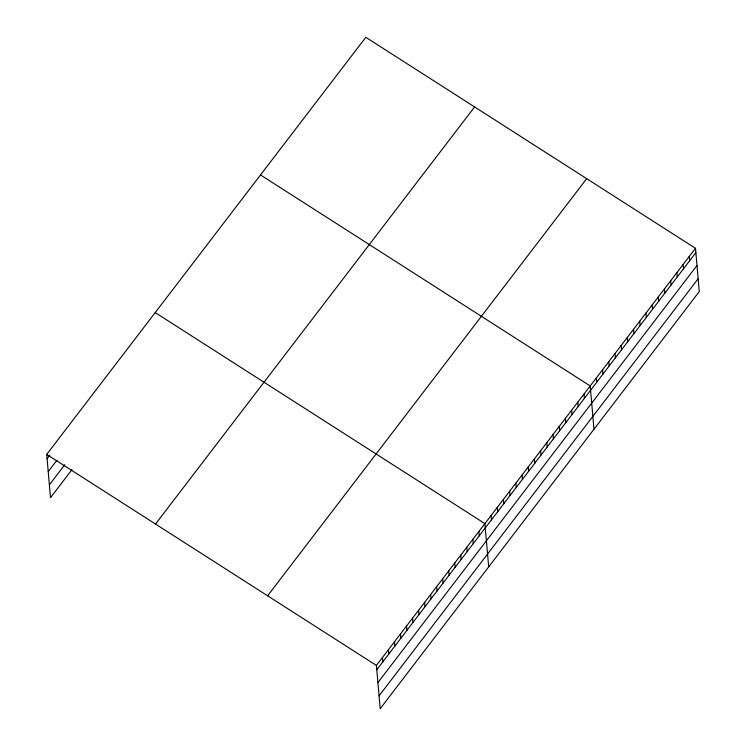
<?xml version="1.0" encoding="UTF-8"?>
<svg xmlns="http://www.w3.org/2000/svg" width="746" height="746" viewBox="0 0 746 746"><rect width="100%" height="100%" fill="white"/><g stroke="black" fill="none" stroke-linecap="round" stroke-linejoin="round"><path stroke-width="1.12" d="M71.942 469.682L50.504 497.694L46.718 454.417L365.81 37.3L695.496 248.306L699.282 291.583L380.19 708.7L376.404 665.423L695.496 248.306M47.101 458.743L49.777 455.246M48.229 471.593L56.929 460.217M49.385 484.844L64.79 464.702M155.522 524.046L474.605 106.93M267.609 595.793L586.692 178.676M376.786 669.749L695.869 252.633M377.914 682.609L696.997 265.492M379.071 695.85L698.153 278.734M260.513 174.946L590.198 385.952L593.984 429.23M155.215 312.593L484.9 523.608L488.686 566.876M46.718 454.417L376.404 665.423M689.295 256.4L689.677 260.736M683.103 264.504L683.485 268.83M676.911 272.598L677.284 276.925M670.719 280.692L671.092 285.019M664.518 288.795L664.9 293.122M658.326 296.889L658.709 301.216M652.135 304.983L652.517 309.31M645.943 313.087L646.316 317.414M639.742 321.181L640.124 325.508M633.55 329.275L633.932 333.602M627.358 337.379L627.74 341.705M621.166 345.473L621.539 349.799M614.965 353.567L615.347 357.894M608.773 361.661L609.156 365.997M602.582 369.764L602.964 374.091M596.39 377.858L596.763 382.185M583.997 394.056L584.379 398.383M577.805 402.15L578.187 406.477M571.613 410.244L571.986 414.571M565.421 418.347L565.794 422.674M559.22 426.442L559.603 430.768M553.028 434.536L553.411 438.862M546.837 442.639L547.219 446.966M540.645 450.733L541.018 455.06M534.444 458.827L534.826 463.154M528.252 466.921L528.634 471.258M522.06 475.025L522.442 479.352M515.868 483.119L516.241 487.446M509.677 491.213L510.05 495.54M503.475 499.316L503.858 503.643M497.284 507.411L497.666 511.737M491.092 515.505L491.465 519.831M478.867 531.488L479.249 535.815M472.843 539.358L473.225 543.694M466.819 547.238L467.192 551.564M460.786 555.117L461.168 559.444M454.762 562.997L455.135 567.324M448.738 570.877L449.111 575.203M442.704 578.756L443.087 583.083M436.68 586.636L437.053 590.963M430.656 594.515L431.029 598.842M424.623 602.395L425.006 606.722M418.599 610.275L418.972 614.601M412.566 618.154L412.948 622.481M406.542 626.034L406.924 630.361M400.518 633.904L400.891 638.24M394.485 641.784L394.867 646.12M388.461 649.663L388.843 653.99M382.437 657.543L382.81 661.87"/></g></svg>
